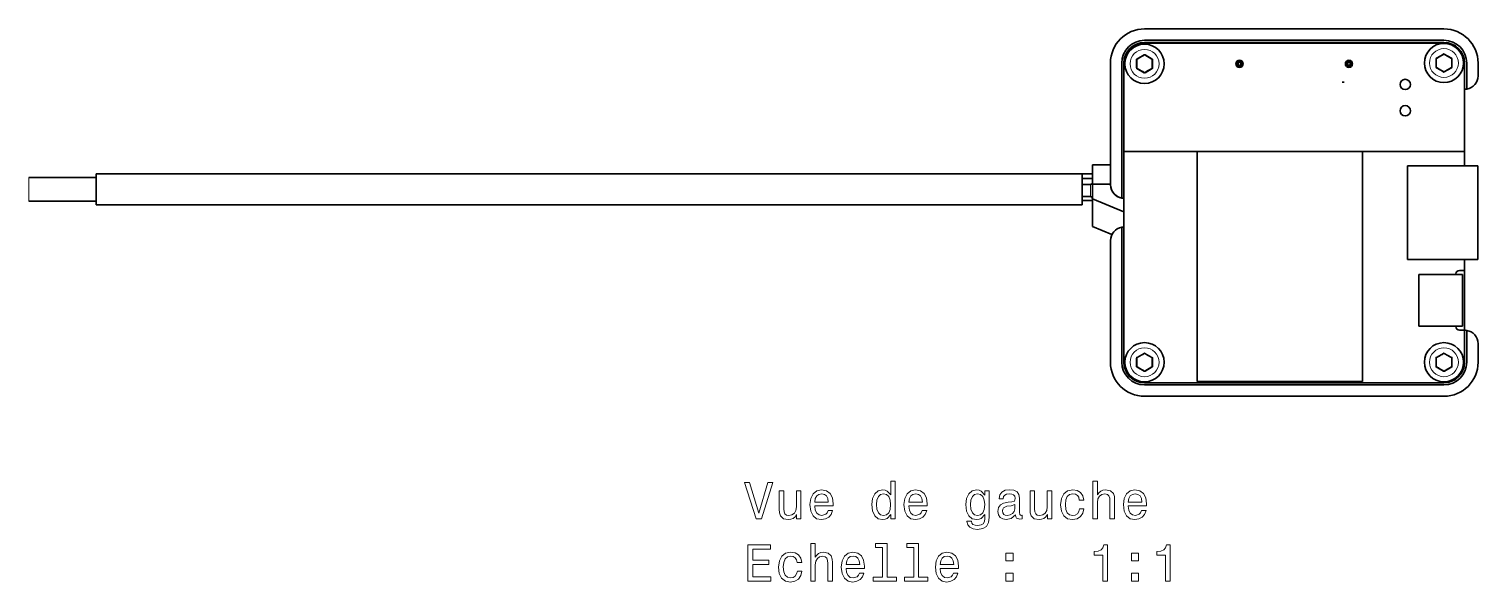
# Model space of a CAD drawing. Extents: x 386 to 1090, y 188 to 736.
# Drawn here: x 696.2 to 836.5, y 384.7 to 438.3 of the extents above; entities that cross this region are included whole.
import ezdxf

# ---------------------------------------------------------------- set-up
doc = ezdxf.new("R2010")
doc.units = 0

msp = doc.modelspace()

# ---------------------------------------------------------------- linework, layer by layer
at = {"color": 7, "lineweight": 35, "ltscale": 0.229608}
msp.add_line((804.25, 438.3), (813.43, 438.3), dxfattribs=at)
at = {"color": 7, "lineweight": 35}
for p, q in [((833.25, 438.3), (804.25, 438.3)), ((804.25, 437.2), (833.25, 437.2)), ((804.25, 437), (833.25, 437)), ((833.25, 436.92), (804.25, 436.92)), ((802.25, 406), (802.25, 426.42)), ((802.25, 426.42), (835.25, 426.42)), ((809.35, 426.42), (809.35, 404.15)), ((825.35, 404.15), (825.35, 426.42)), ((702.7, 424.25), (798.2, 424.25)), ((702.7, 421.25), (798.2, 421.25)), ((804.25, 404), (833.25, 404)), ((804.25, 403.8), (833.25, 403.8)), ((804.25, 402.7), (833.25, 402.7))]:
    msp.add_line(p, q, dxfattribs=at)
at = {"color": 7, "lineweight": 13, "ltscale": 0.020207}
for p, q in [((803.45, 435.33), (803.45, 434.52)), ((805.05, 434.52), (805.05, 435.33)), ((832.45, 435.4), (832.45, 434.6)), ((834.05, 434.6), (834.05, 435.4)), ((803.45, 406.4), (803.45, 405.6)), ((805.05, 405.6), (805.05, 406.4)), ((832.45, 406.4), (832.45, 405.6)), ((834.05, 405.6), (834.05, 406.4))]:
    msp.add_line(p, q, dxfattribs=at)
at = {"color": 7, "lineweight": 13, "ltscale": 0.00125}
for p, q in [((803.45, 435.33), (803.5, 435.33)), ((803.5, 435.42), (803.52, 435.37)), ((804.2, 435.82), (804.22, 435.78)), ((804.3, 435.82), (804.27, 435.78)), ((805, 435.42), (804.97, 435.37)), ((805.05, 435.33), (805, 435.33)), ((832.45, 435.4), (832.5, 435.4)), ((832.5, 435.49), (832.52, 435.45)), ((833.2, 435.89), (833.22, 435.85)), ((833.3, 435.89), (833.27, 435.85)), ((834, 435.49), (833.97, 435.45)), ((834.05, 435.4), (834, 435.4)), ((803.45, 434.52), (803.5, 434.52)), ((803.5, 434.43), (803.52, 434.48)), ((804.2, 434.03), (804.22, 434.07)), ((804.3, 434.03), (804.27, 434.07)), ((805, 434.43), (804.97, 434.48)), ((805.05, 434.52), (805, 434.52)), ((832.45, 434.6), (832.5, 434.6)), ((832.5, 434.51), (832.52, 434.55)), ((833.2, 434.11), (833.22, 434.15)), ((833.3, 434.11), (833.27, 434.15)), ((834, 434.51), (833.97, 434.55)), ((834.05, 434.6), (834, 434.6)), ((803.45, 406.4), (803.5, 406.4)), ((803.5, 406.49), (803.52, 406.45)), ((804.2, 406.89), (804.22, 406.85)), ((804.3, 406.89), (804.27, 406.85)), ((805, 406.49), (804.97, 406.45)), ((805.05, 406.4), (805, 406.4)), ((832.45, 406.4), (832.5, 406.4)), ((832.5, 406.49), (832.52, 406.45)), ((833.2, 406.89), (833.22, 406.85)), ((833.3, 406.89), (833.27, 406.85)), ((834, 406.49), (833.97, 406.45)), ((834.05, 406.4), (834, 406.4)), ((803.45, 405.6), (803.5, 405.6)), ((803.5, 405.51), (803.52, 405.55)), ((804.2, 405.11), (804.22, 405.15)), ((804.3, 405.11), (804.27, 405.15)), ((805, 405.51), (804.97, 405.55)), ((805.05, 405.6), (805, 405.6)), ((832.45, 405.6), (832.5, 405.6)), ((832.5, 405.51), (832.52, 405.55)), ((833.2, 405.11), (833.22, 405.15)), ((833.3, 405.11), (833.27, 405.15)), ((834, 405.51), (833.97, 405.55)), ((834.05, 405.6), (834, 405.6))]:
    msp.add_line(p, q, dxfattribs=at)
at = {"color": 7, "lineweight": 13, "ltscale": 0.020208}
for p, q in [((804.2, 435.82), (803.5, 435.42)), ((805, 435.42), (804.3, 435.82)), ((833.2, 435.89), (832.5, 435.49)), ((834, 435.49), (833.3, 435.89)), ((803.5, 434.43), (804.2, 434.03)), ((804.3, 434.03), (805, 434.43)), ((832.5, 434.51), (833.2, 434.11)), ((833.3, 434.11), (834, 434.51)), ((804.2, 406.89), (803.5, 406.49)), ((805, 406.49), (804.3, 406.89)), ((833.2, 406.89), (832.5, 406.49)), ((834, 406.49), (833.3, 406.89)), ((803.5, 405.51), (804.2, 405.11)), ((804.3, 405.11), (805, 405.51)), ((832.5, 405.51), (833.2, 405.11)), ((833.3, 405.11), (834, 405.51))]:
    msp.add_line(p, q, dxfattribs=at)
at = {"color": 7, "lineweight": 35, "ltscale": 0.020207}
for p, q in [((803.5, 435.33), (803.5, 434.52)), ((805, 434.52), (805, 435.33)), ((832.5, 435.4), (832.5, 434.6)), ((834, 434.6), (834, 435.4)), ((803.5, 406.4), (803.5, 405.6)), ((805, 405.6), (805, 406.4)), ((832.5, 406.4), (832.5, 405.6)), ((834, 405.6), (834, 406.4))]:
    msp.add_line(p, q, dxfattribs=at)
at = {"color": 7, "lineweight": 35, "ltscale": 0.020208}
for p, q in [((804.22, 435.78), (803.52, 435.37)), ((804.97, 435.37), (804.27, 435.78)), ((833.22, 435.85), (832.52, 435.45)), ((833.97, 435.45), (833.27, 435.85)), ((803.52, 434.48), (804.22, 434.07)), ((804.27, 434.07), (804.97, 434.48)), ((832.52, 434.55), (833.22, 434.15)), ((833.27, 434.15), (833.97, 434.55)), ((804.22, 406.85), (803.52, 406.45)), ((804.97, 406.45), (804.27, 406.85)), ((833.22, 406.85), (832.52, 406.45)), ((833.97, 406.45), (833.27, 406.85)), ((803.52, 405.55), (804.22, 405.15)), ((804.27, 405.15), (804.97, 405.55)), ((832.52, 405.55), (833.22, 405.15)), ((833.27, 405.15), (833.97, 405.55))]:
    msp.add_line(p, q, dxfattribs=at)
at = {"color": 7, "lineweight": 13, "ltscale": 0.000556235}
for p, q in [((804.97, 435.32), (804.97, 435.34)), ((833.97, 435.39), (833.97, 435.42)), ((803.53, 434.53), (803.53, 434.51)), ((832.53, 434.61), (832.53, 434.58)), ((804.97, 406.39), (804.97, 406.42)), ((833.97, 406.39), (833.97, 406.42)), ((803.53, 405.61), (803.53, 405.58)), ((832.53, 405.61), (832.53, 405.58))]:
    msp.add_line(p, q, dxfattribs=at)
at = {"color": 7, "lineweight": 35, "ltscale": 0.009013}
for p, q in [((813.15, 434.74), (813.15, 435.11)), ((813.63, 435.22), (813.27, 435.22)), ((813.63, 435.22), (813.27, 435.22))]:
    msp.add_line(p, q, dxfattribs=at)
at = {"color": 7, "lineweight": 35, "ltscale": 0.012247}
msp.add_line((813.2, 435.17), (813.2, 434.68), dxfattribs=at)
at = {"color": 7, "lineweight": 35, "ltscale": 0.006123}
for p, q in [((813.2, 435.17), (813.2, 434.92)), ((813.2, 435.17), (813.2, 434.92)), ((824.3, 434.92), (824.3, 435.17)), ((824.3, 434.92), (824.3, 435.17))]:
    msp.add_line(p, q, dxfattribs=at)
at = {"color": 7, "lineweight": 35, "ltscale": 0.009015}
for p, q in [((824.23, 435.22), (823.87, 435.22)), ((824.23, 435.22), (823.87, 435.22)), ((824.35, 435.11), (824.35, 434.74))]:
    msp.add_line(p, q, dxfattribs=at)
at = {"color": 7, "lineweight": 35, "ltscale": 0.295}
for p, q in [((800.95, 423.2), (800.95, 435)), ((800.95, 435), (800.95, 423.2)), ((800.95, 406), (800.95, 417.8)), ((800.95, 417.8), (800.95, 406))]:
    msp.add_line(p, q, dxfattribs=at)
at = {"color": 7, "lineweight": 35, "ltscale": 0.327113}
for p, q in [((802.05, 435), (802.05, 421.92)), ((802.05, 419.08), (802.05, 406))]:
    msp.add_line(p, q, dxfattribs=at)
at = {"color": 7, "lineweight": 35, "ltscale": 0.001881}
msp.add_line((802.25, 434.92), (802.25, 435), dxfattribs=at)
at = {"color": 7, "lineweight": 35, "ltscale": 0.2125}
for p, q in [((802.25, 434.92), (802.25, 426.42)), ((835.25, 426.42), (835.25, 434.92))]:
    msp.add_line(p, q, dxfattribs=at)
at = {"color": 7, "lineweight": 35, "ltscale": 0.006124}
for p, q in [((813.2, 434.92), (813.2, 434.68)), ((813.2, 434.92), (813.2, 434.68)), ((824.3, 434.68), (824.3, 434.92)), ((824.3, 434.68), (824.3, 434.92))]:
    msp.add_line(p, q, dxfattribs=at)
at = {"color": 7, "lineweight": 35, "ltscale": 0.001734}
msp.add_line((835.25, 435), (835.25, 434.93), dxfattribs=at)
at = {"color": 7, "lineweight": 35, "ltscale": 0.063363}
msp.add_line((835.45, 435), (835.45, 432.47), dxfattribs=at)
at = {"color": 7, "lineweight": 35, "ltscale": 0.03125}
msp.add_line((836.55, 433.75), (836.55, 435), dxfattribs=at)
at = {"color": 7, "lineweight": 35, "ltscale": 0.005}
msp.add_line((823.6, 433.15), (823.4, 433.15), dxfattribs=at)
at = {"color": 7, "lineweight": 35, "ltscale": 0.034329}
msp.add_line((835.25, 426.42), (835.25, 425.05), dxfattribs=at)
at = {"color": 7, "lineweight": 13, "ltscale": 0.003519}
msp.add_line((696.2, 423.75), (696.2, 423.9), dxfattribs=at)
at = {"color": 7, "lineweight": 35, "ltscale": 0.1625}
for p, q in [((696.2, 423.9), (702.7, 423.9)), ((696.2, 421.6), (702.7, 421.6))]:
    msp.add_line(p, q, dxfattribs=at)
at = {"color": 7, "lineweight": 35, "ltscale": 0.0375}
for p, q in [((702.7, 422.75), (702.7, 424.25)), ((798.2, 422.75), (798.2, 424.25)), ((702.7, 421.25), (702.7, 422.75)), ((798.2, 421.25), (798.2, 422.75))]:
    msp.add_line(p, q, dxfattribs=at)
at = {"color": 7, "lineweight": 35, "ltscale": 0.010983}
msp.add_line((798.2, 424.25), (798.2, 423.81), dxfattribs=at)
at = {"color": 7, "lineweight": 35, "ltscale": 0.025}
for p, q in [((799.2, 424.25), (798.2, 424.25)), ((799.2, 423.81), (798.2, 423.81)), ((799.2, 421.68), (798.2, 421.68))]:
    msp.add_line(p, q, dxfattribs=at)
at = {"color": 7, "lineweight": 35, "ltscale": 0.046416}
msp.add_line((799.2, 425.12), (799.2, 423.26), dxfattribs=at)
at = {"color": 7, "lineweight": 35, "ltscale": 0.04375}
for p, q in [((799.2, 425.12), (800.95, 425.12)), ((799.2, 423.26), (800.95, 423.26)), ((799.2, 423.26), (800.95, 423.26))]:
    msp.add_line(p, q, dxfattribs=at)
at = {"color": 7, "lineweight": 35, "ltscale": 0.170338}
for p, q in [((836.54, 425.05), (829.73, 425.05)), ((829.73, 415.95), (836.54, 415.95))]:
    msp.add_line(p, q, dxfattribs=at)
at = {"color": 7, "lineweight": 35, "ltscale": 0.22758}
for p, q in [((829.73, 425.05), (829.73, 415.95)), ((836.54, 415.95), (836.54, 425.05))]:
    msp.add_line(p, q, dxfattribs=at)
at = {"color": 7, "lineweight": 13, "ltscale": 0.05398}
msp.add_line((696.2, 421.6), (696.2, 423.75), dxfattribs=at)
at = {"color": 7, "lineweight": 35, "ltscale": 0.02}
for p, q in [((799, 423.24), (798.2, 423.24)), ((799, 422.05), (798.2, 422.05))]:
    msp.add_line(p, q, dxfattribs=at)
at = {"color": 7, "lineweight": 13, "ltscale": 0.012375}
msp.add_line((799, 423.24), (799, 422.75), dxfattribs=at)
at = {"color": 7, "lineweight": 13, "ltscale": 0.0175}
msp.add_line((799, 422.75), (799, 422.05), dxfattribs=at)
at = {"color": 7, "lineweight": 35, "ltscale": 0.067175}
for p, q in [((799.2, 423.26), (799.2, 420.58)), ((799.2, 419.15), (799.2, 421.84))]:
    msp.add_line(p, q, dxfattribs=at)
at = {"color": 7, "lineweight": 35, "ltscale": 0.035722}
msp.add_line((799.2, 423.26), (799.2, 421.84), dxfattribs=at)
at = {"color": 7, "lineweight": 35, "ltscale": 0.082359}
msp.add_line((799.2, 421.84), (802.25, 420.59), dxfattribs=at)
at = {"color": 7, "lineweight": 35, "ltscale": 0.050928}
msp.add_line((799.2, 419.15), (801.08, 418.38), dxfattribs=at)
at = {"color": 7, "lineweight": 35, "ltscale": 0.02621}
msp.add_line((835.25, 415.95), (835.25, 414.9), dxfattribs=at)
at = {"color": 7, "lineweight": 35, "ltscale": 0.106055}
for p, q in [((835.06, 414.5), (830.82, 414.5)), ((830.82, 409.5), (835.06, 409.5))]:
    msp.add_line(p, q, dxfattribs=at)
at = {"color": 7, "lineweight": 35, "ltscale": 0.125}
for p, q in [((830.82, 414.5), (830.82, 409.5)), ((835.06, 409.5), (835.06, 414.5))]:
    msp.add_line(p, q, dxfattribs=at)
at = {"color": 7, "lineweight": 35, "ltscale": 0.00125}
for p, q in [((834.4, 414.55), (834.4, 414.5)), ((834.4, 409.5), (834.4, 409.45))]:
    msp.add_line(p, q, dxfattribs=at)
at = {"color": 7, "lineweight": 35, "ltscale": 0.0125}
msp.add_line((835.25, 414.9), (834.75, 414.9), dxfattribs=at)
at = {"color": 7, "lineweight": 35, "ltscale": 0.145}
msp.add_line((835.25, 409.1), (835.25, 414.9), dxfattribs=at)
at = {"color": 7, "lineweight": 35, "ltscale": 0.012503}
msp.add_line((835.25, 409.1), (834.75, 409.1), dxfattribs=at)
at = {"color": 7, "lineweight": 35, "ltscale": 0.0775}
msp.add_line((835.25, 409.1), (835.25, 406), dxfattribs=at)
at = {"color": 7, "lineweight": 35, "ltscale": 0.077113}
msp.add_line((835.45, 409.08), (835.45, 406), dxfattribs=at)
at = {"color": 7, "lineweight": 35, "ltscale": 0.045}
msp.add_line((836.55, 407.8), (836.55, 406), dxfattribs=at)
at = {"color": 7, "lineweight": 35, "ltscale": 0.4}
msp.add_line((809.35, 404.15), (825.35, 404.15), dxfattribs=at)
at = {"color": 7, "lineweight": 35, "ltscale": 0.495581}
msp.add_line((824.07, 402.7), (804.25, 402.7), dxfattribs=at)
at = {"color": 7, "lineweight": 13}
for points in [[(779.66, 391.26), (779.66, 390.84), (780.1, 390.84), (780.1, 394.46), (779.66, 394.46), (779.66, 393.14), (779.32, 393.52), (779.12, 393.61), (778.88, 393.65), (778.45, 393.55), (778.12, 393.26), (777.9, 392.81), (777.83, 392.2), (777.9, 391.59), (778.12, 391.13), (778.45, 390.84), (778.88, 390.75), (779.12, 390.78), (779.33, 390.87)], [(799.24, 390.84), (799.69, 390.84), (799.69, 392.41), (799.73, 392.76), (799.88, 393.03), (800.11, 393.19), (800.41, 393.25), (800.65, 393.2), (800.8, 393.06), (800.88, 392.84), (800.9, 392.53), (800.9, 390.84), (801.35, 390.84), (801.35, 392.62), (801.33, 392.98), (801.24, 393.28), (800.94, 393.55), (800.47, 393.65), (800.22, 393.61), (800.01, 393.52), (799.82, 393.36), (799.69, 393.16), (799.69, 394.46), (799.24, 394.46)], [(767.77, 394.35), (766.89, 391.37), (765.99, 394.35), (765.51, 394.35), (766.64, 390.84), (767.14, 390.84), (768.25, 394.35)], [(770.97, 393.55), (770.53, 393.55), (770.53, 391.99), (770.48, 391.63), (770.33, 391.36), (770.1, 391.2), (769.81, 391.15), (769.57, 391.19), (769.42, 391.31), (769.33, 391.52), (769.31, 391.81), (769.31, 393.55), (768.87, 393.55), (768.87, 391.77), (768.88, 391.41), (768.98, 391.12), (769.27, 390.84), (769.74, 390.75), (769.99, 390.78), (770.21, 390.87), (770.4, 391.03), (770.55, 391.26), (770.55, 390.84), (770.97, 390.84)], [(772.31, 392.07), (774.08, 392.07), (774.09, 392.28), (774.01, 392.86), (773.79, 393.29), (773.43, 393.55), (772.96, 393.65), (772.5, 393.55), (772.15, 393.26), (771.92, 392.81), (771.84, 392.2), (771.92, 391.58), (772.15, 391.13), (772.49, 390.84), (772.95, 390.75), (773.34, 390.81), (773.66, 390.98), (773.9, 391.26), (774.04, 391.62), (773.6, 391.62), (773.51, 391.42), (773.38, 391.27), (773, 391.15), (772.72, 391.2), (772.5, 391.38), (772.36, 391.67), (772.31, 392.05)], [(772.31, 392.44), (772.36, 392.79), (772.5, 393.05), (772.71, 393.2), (772.98, 393.26), (773.25, 393.2), (773.45, 393.05), (773.58, 392.79), (773.62, 392.44)], [(778.96, 393.25), (779.25, 393.18), (779.47, 392.98), (779.6, 392.65), (779.65, 392.2), (779.6, 391.74), (779.47, 391.41), (779.25, 391.21), (778.96, 391.15), (778.68, 391.21), (778.47, 391.41), (778.32, 391.75), (778.28, 392.2), (778.32, 392.65), (778.47, 392.98), (778.68, 393.18)], [(781.42, 392.07), (783.19, 392.07), (783.2, 392.28), (783.12, 392.86), (782.89, 393.29), (782.54, 393.55), (782.07, 393.65), (781.61, 393.55), (781.26, 393.26), (781.03, 392.81), (780.95, 392.2), (781.03, 391.58), (781.25, 391.13), (781.6, 390.84), (782.06, 390.75), (782.45, 390.81), (782.77, 390.98), (783.01, 391.26), (783.15, 391.62), (782.71, 391.62), (782.62, 391.42), (782.49, 391.27), (782.11, 391.15), (781.82, 391.2), (781.61, 391.38), (781.47, 391.67), (781.42, 392.05)], [(781.42, 392.44), (781.47, 392.79), (781.61, 393.05), (781.81, 393.2), (782.09, 393.26), (782.35, 393.2), (782.56, 393.05), (782.69, 392.79), (782.73, 392.44)], [(789.21, 390.96), (789.21, 393.55), (788.78, 393.55), (788.78, 393.11), (788.44, 393.51), (788.22, 393.61), (787.99, 393.65), (787.56, 393.55), (787.23, 393.26), (787.01, 392.81), (786.93, 392.2), (787.01, 391.58), (787.23, 391.13), (787.56, 390.84), (787.99, 390.75), (788.23, 390.78), (788.43, 390.87), (788.78, 391.26), (788.78, 390.87), (788.74, 390.57), (788.63, 390.35), (788.42, 390.23), (788.1, 390.18), (787.83, 390.21), (787.63, 390.29), (787.51, 390.42), (787.48, 390.6), (787.05, 390.6), (787.05, 390.58), (787.12, 390.25), (787.32, 390.01), (787.64, 389.85), (788.08, 389.8), (788.6, 389.88), (788.95, 390.09), (789.15, 390.46)], [(787.39, 392.2), (787.44, 392.65), (787.57, 392.98), (787.79, 393.18), (788.07, 393.25), (788.37, 393.18), (788.59, 392.98), (788.72, 392.65), (788.77, 392.2), (788.72, 391.74), (788.59, 391.41), (788.37, 391.21), (788.07, 391.15), (787.79, 391.21), (787.57, 391.41), (787.44, 391.75)], [(791.74, 391.2), (791.74, 391.18), (791.77, 391.01), (791.85, 390.89), (792.16, 390.79), (792.41, 390.83), (792.41, 391.18), (792.3, 391.16), (792.16, 391.23), (792.14, 391.43), (792.14, 392.83), (792.08, 393.19), (791.9, 393.44), (791.59, 393.59), (791.16, 393.65), (790.74, 393.59), (790.42, 393.42), (790.23, 393.15), (790.16, 392.8), (790.16, 392.76), (790.56, 392.76), (790.6, 392.98), (790.71, 393.13), (790.89, 393.22), (791.14, 393.25), (791.39, 393.23), (791.57, 393.15), (791.67, 393.02), (791.71, 392.84), (791.69, 392.63), (791.61, 392.52), (791.41, 392.47), (791.03, 392.43), (790.6, 392.34), (790.29, 392.18), (790.11, 391.93), (790.05, 391.55), (790.1, 391.22), (790.26, 390.97), (790.51, 390.82), (790.86, 390.76), (791.33, 390.87)], [(795.26, 393.55), (794.82, 393.55), (794.82, 391.99), (794.77, 391.63), (794.62, 391.36), (794.39, 391.2), (794.1, 391.15), (793.86, 391.19), (793.71, 391.31), (793.62, 391.52), (793.6, 391.81), (793.6, 393.55), (793.16, 393.55), (793.16, 391.77), (793.17, 391.41), (793.27, 391.12), (793.56, 390.84), (794.03, 390.75), (794.28, 390.78), (794.5, 390.87), (794.69, 391.03), (794.84, 391.26), (794.84, 390.84), (795.26, 390.84)], [(797.93, 392.65), (798.37, 392.65), (798.28, 393.06), (798.06, 393.38), (797.73, 393.57), (797.29, 393.65), (796.8, 393.55), (796.44, 393.26), (796.2, 392.81), (796.12, 392.19), (796.2, 391.58), (796.42, 391.13), (796.78, 390.84), (797.27, 390.75), (797.71, 390.82), (798.04, 391.04), (798.28, 391.37), (798.38, 391.81), (797.95, 391.81), (797.88, 391.53), (797.74, 391.32), (797.53, 391.19), (797.29, 391.15), (796.98, 391.21), (796.76, 391.41), (796.62, 391.74), (796.58, 392.21), (796.62, 392.66), (796.76, 392.99), (796.99, 393.19), (797.29, 393.26), (797.55, 393.21), (797.75, 393.1), (797.88, 392.91)], [(802.67, 392.07), (804.44, 392.07), (804.45, 392.28), (804.37, 392.86), (804.15, 393.29), (803.79, 393.55), (803.32, 393.65), (802.87, 393.55), (802.51, 393.26), (802.29, 392.81), (802.2, 392.2), (802.28, 391.58), (802.51, 391.13), (802.86, 390.84), (803.31, 390.75), (803.7, 390.81), (804.03, 390.98), (804.26, 391.26), (804.4, 391.62), (803.96, 391.62), (803.87, 391.42), (803.74, 391.27), (803.36, 391.15), (803.08, 391.2), (802.86, 391.38), (802.72, 391.67), (802.67, 392.05)], [(802.67, 392.44), (802.72, 392.79), (802.86, 393.05), (803.07, 393.2), (803.34, 393.26), (803.61, 393.2), (803.81, 393.05), (803.94, 392.79), (803.98, 392.44)], [(791.69, 391.79), (791.63, 391.53), (791.47, 391.33), (791.23, 391.2), (790.93, 391.15), (790.74, 391.18), (790.61, 391.26), (790.52, 391.4), (790.49, 391.59), (790.51, 391.77), (790.6, 391.9), (790.92, 392.04), (791.33, 392.1), (791.69, 392.22)], [(765.83, 384.8), (768.05, 384.8), (768.05, 385.22), (766.3, 385.22), (766.3, 386.41), (767.86, 386.41), (767.86, 386.82), (766.3, 386.82), (766.3, 387.87), (768.01, 387.87), (768.01, 388.3), (765.83, 388.3)], [(770.61, 386.61), (771.05, 386.61), (770.96, 387.01), (770.74, 387.33), (770.4, 387.52), (769.96, 387.6), (769.48, 387.5), (769.11, 387.22), (768.88, 386.76), (768.8, 386.14), (768.87, 385.53), (769.1, 385.08), (769.46, 384.8), (769.95, 384.7), (770.38, 384.78), (770.72, 384.99), (770.95, 385.32), (771.05, 385.76), (770.63, 385.76), (770.55, 385.48), (770.41, 385.27), (770.21, 385.14), (769.96, 385.1), (769.66, 385.16), (769.43, 385.37), (769.3, 385.69), (769.25, 386.16), (769.3, 386.61), (769.44, 386.94), (769.67, 387.14), (769.96, 387.21), (770.23, 387.17), (770.42, 387.05), (770.55, 386.86)], [(771.92, 384.8), (772.36, 384.8), (772.36, 386.36), (772.41, 386.72), (772.56, 386.98), (772.78, 387.14), (773.08, 387.2), (773.33, 387.15), (773.48, 387.02), (773.55, 386.79), (773.58, 386.49), (773.58, 384.8), (774.02, 384.8), (774.02, 386.58), (774, 386.93), (773.91, 387.23), (773.61, 387.5), (773.15, 387.6), (772.9, 387.57), (772.68, 387.47), (772.5, 387.32), (772.36, 387.11), (772.36, 388.42), (771.92, 388.42)], [(775.34, 386.02), (777.12, 386.02), (777.12, 386.23), (777.04, 386.81), (776.82, 387.24), (776.47, 387.5), (776, 387.6), (775.54, 387.5), (775.19, 387.22), (774.96, 386.76), (774.88, 386.15), (774.96, 385.53), (775.18, 385.08), (775.53, 384.8), (775.98, 384.7), (776.38, 384.77), (776.7, 384.94), (776.94, 385.21), (777.07, 385.57), (776.64, 385.57), (776.54, 385.37), (776.41, 385.22), (776.04, 385.1), (775.75, 385.15), (775.54, 385.33), (775.39, 385.62), (775.34, 386.01)], [(778.87, 388.04), (778.87, 385.17), (777.96, 385.17), (777.96, 384.8), (780.23, 384.8), (780.23, 385.17), (779.32, 385.17), (779.32, 388.42), (778.18, 388.42), (778.18, 388.04)], [(781.91, 388.04), (781.91, 385.17), (781, 385.17), (781, 384.8), (783.26, 384.8), (783.26, 385.17), (782.35, 385.17), (782.35, 388.42), (781.21, 388.42), (781.21, 388.04)], [(784.45, 386.02), (786.23, 386.02), (786.23, 386.23), (786.15, 386.81), (785.93, 387.24), (785.58, 387.5), (785.11, 387.6), (784.65, 387.5), (784.3, 387.22), (784.07, 386.76), (783.99, 386.15), (784.06, 385.53), (784.29, 385.08), (784.64, 384.8), (785.09, 384.7), (785.49, 384.77), (785.81, 384.94), (786.05, 385.21), (786.18, 385.57), (785.74, 385.57), (785.65, 385.37), (785.52, 385.22), (785.15, 385.1), (784.86, 385.15), (784.64, 385.33), (784.5, 385.62), (784.45, 386.01)], [(790.83, 386.75), (791.53, 386.75), (791.53, 387.5), (790.83, 387.5)], [(800.2, 384.8), (800.66, 384.8), (800.66, 388.32), (800.31, 388.32), (800.22, 388.01), (800.04, 387.81), (799.76, 387.69), (799.38, 387.65), (799.38, 387.29), (800.2, 387.29)], [(802.98, 386.75), (803.67, 386.75), (803.67, 387.5), (802.98, 387.5)], [(806.27, 384.8), (806.73, 384.8), (806.73, 388.32), (806.39, 388.32), (806.29, 388.01), (806.11, 387.81), (805.84, 387.69), (805.45, 387.65), (805.45, 387.29), (806.27, 387.29)], [(775.34, 386.4), (775.4, 386.74), (775.54, 387), (775.74, 387.16), (776.02, 387.21), (776.28, 387.16), (776.49, 387), (776.62, 386.74), (776.66, 386.4)], [(784.45, 386.4), (784.51, 386.74), (784.64, 387), (784.85, 387.16), (785.12, 387.21), (785.39, 387.16), (785.6, 387), (785.72, 386.74), (785.77, 386.4)], [(790.83, 384.8), (791.53, 384.8), (791.53, 385.55), (790.83, 385.55)], [(802.98, 384.8), (803.67, 384.8), (803.67, 385.55), (802.98, 385.55)]]:
    msp.add_lwpolyline(points, close=True, dxfattribs=at)
at = {"color": 7, "lineweight": 35}
for centre, radius in [((804.25, 434.92), 1.9), ((833.25, 435), 1.9), ((813.45, 434.92), 0.35), ((813.45, 434.92), 0.25), ((824.05, 434.92), 0.35), ((829.5, 432.92), 0.5), ((829.5, 430.38), 0.5), ((804.25, 406), 1.9), ((833.25, 406), 1.9)]:
    msp.add_circle(centre, radius, dxfattribs=at)
at = {"color": 7, "lineweight": 13}
for centre in [(804.25, 434.92), (833.25, 435), (804.25, 406), (833.25, 406)]:
    msp.add_circle(centre, 1.4, dxfattribs=at)
at = {"color": 7, "lineweight": 35}
for centre, radius, start, end in [((804.25, 435), 3.3, 90, 180), ((804.25, 435), 3.3, 90, 180), ((833.25, 435), 3.3, 0, 90), ((804.25, 435), 2.2, 90, 180), ((804.25, 435), 2, 90, 180), ((804.25, 434.92), 2, 90, 180), ((833.25, 435), 2.2, 0, 90), ((833.25, 435), 2, 0, 90), ((833.25, 434.92), 2, 0, 90), ((803.55, 435.33), 0.05, 120, 180), ((804.25, 435.73), 0.05, 60, 120), ((804.95, 435.33), 0.05, 0, 60), ((813.45, 434.92), 0.25, 0, 180), ((813.45, 434.92), 0.25, 0, 180), ((824.05, 434.92), 0.25, 90, 180), ((824.05, 434.92), 0.25, 0, 180), ((824.05, 434.92), 0.25, 0, 180), ((824.05, 434.92), 0.25, 270, 90), ((832.55, 435.4), 0.05, 120, 180), ((833.25, 435.81), 0.05, 60, 120), ((833.95, 435.4), 0.05, 0, 60), ((803.55, 434.52), 0.05, 180, 240), ((804.25, 434.12), 0.05, 240, 300), ((804.95, 434.52), 0.05, 300, 360), ((813.45, 434.92), 0.25, 180, 360), ((813.45, 434.92), 0.25, 180, 360), ((813.45, 434.92), 0.15, 0, 180), ((813.45, 434.92), 0.15, 360, 180), ((813.45, 434.92), 0.15, 180, 360), ((813.45, 434.92), 0.15, 180, 360), ((824.05, 434.92), 0.25, 180, 270), ((824.05, 434.92), 0.25, 180, 270), ((824.05, 434.92), 0.25, 180, 0), ((824.05, 434.92), 0.15, 90, 270), ((824.05, 434.92), 0.15, 360, 180), ((824.05, 434.92), 0.15, 180, 360), ((824.05, 434.92), 0.15, 270, 90), ((824.05, 434.92), 0.25, 270, 360), ((832.55, 434.6), 0.05, 180, 240), ((833.25, 434.19), 0.05, 240, 300), ((833.95, 434.6), 0.05, 300, 360), ((835.25, 433.75), 1.3, 278.8499, 360), ((835.25, 433.75), 1.3, 270, 278.8499), ((835.25, 433.75), 1.3, 270, 278.8499), ((802.25, 423.2), 1.3, 180, 270), ((802.25, 423.2), 1.3, 180, 261.1501), ((799, 421.85), 0.2, 360, 90), ((802.25, 423.2), 1.3, 261.1501, 269.9999), ((802.25, 417.8), 1.3, 98.8499, 180), ((802.25, 417.8), 1.3, 98.8499, 180), ((802.25, 417.8), 1.3, 90.0001, 98.8499), ((834.77, 414.53), 0.376, 93.8123, 176.1828), ((834.77, 409.48), 0.376, 183.8144, 266.1718), ((835.25, 407.8), 1.3, 81.1501, 90), ((835.25, 407.8), 1.3, 360, 81.1501), ((804.25, 406), 3.3, 180, 270), ((804.25, 406), 3.3, 180, 270), ((804.25, 406), 2.2, 180, 270), ((804.25, 406), 2, 180.0003, 270), ((803.55, 406.4), 0.05, 120, 180), ((804.25, 406.81), 0.05, 60, 120), ((804.95, 406.4), 0.05, 0, 60), ((832.55, 406.4), 0.05, 120, 180), ((833.25, 406.81), 0.05, 60, 120), ((833.25, 406), 3.3, 270, 360), ((833.25, 406), 2.2, 270, 360), ((833.25, 406), 2, 270, 360), ((833.95, 406.4), 0.05, 0, 60), ((803.55, 405.6), 0.05, 180, 240), ((804.25, 405.19), 0.05, 240, 300), ((804.95, 405.6), 0.05, 300, 360), ((832.55, 405.6), 0.05, 180, 240), ((833.25, 405.19), 0.05, 240, 300), ((833.95, 405.6), 0.05, 300, 360)]:
    msp.add_arc(centre, radius, start, end, dxfattribs=at)
at = {"color": 7, "lineweight": 13}
for centre, radius, start, end in [((803.55, 435.33), 0.1, 120, 180), ((803.55, 435.36), 0.0333, 161.4412, 216.7189), ((829.17, 434.93), 25.64, 179.071, 180.8833), ((816.8, 413.19), 25.82, 119.0753, 120.9246), ((804.25, 435.73), 0.1, 60, 120), ((804.22, 435.74), 0.0333, 23.2811, 78.5588), ((791.7, 413.19), 25.82, 59.0753, 60.9246), ((804.94, 435.36), 0.0333, 323.281, 18.5588), ((779.39, 434.92), 25.59, 359.0689, 0.8851), ((804.95, 435.33), 0.1, 0, 60), ((832.55, 435.4), 0.1, 120, 180), ((832.55, 435.44), 0.0333, 161.4412, 216.7189), ((858.17, 435), 25.64, 179.071, 180.8833), ((845.8, 413.27), 25.82, 119.0753, 120.9246), ((833.25, 435.81), 0.1, 60, 120), ((833.22, 435.82), 0.0333, 23.2811, 78.5588), ((820.7, 413.27), 25.82, 59.0753, 60.9246), ((833.94, 435.44), 0.0333, 323.281, 18.5588), ((808.39, 435), 25.59, 359.0689, 0.8851), ((833.95, 435.4), 0.1, 0, 60), ((803.55, 434.52), 0.1, 180, 240), ((803.55, 434.49), 0.0333, 143.2811, 198.5588), ((816.8, 456.66), 25.82, 239.0754, 240.9246), ((804.25, 434.12), 0.1, 240, 300), ((791.7, 456.66), 25.82, 299.0753, 300.9246), ((804.28, 434.11), 0.0333, 203.281, 258.5588), ((804.97, 434.54), 0.0333, 263.2811, 318.5588), ((804.95, 434.52), 0.1, 300, 360), ((832.55, 434.6), 0.1, 180, 240), ((832.55, 434.56), 0.0333, 143.2811, 198.5588), ((845.8, 456.73), 25.82, 239.0754, 240.9246), ((833.25, 434.19), 0.1, 240, 300), ((820.7, 456.73), 25.82, 299.0753, 300.9246), ((833.28, 434.18), 0.0333, 203.281, 258.5588), ((833.97, 434.62), 0.0333, 263.2811, 318.5588), ((833.95, 434.6), 0.1, 300, 360), ((803.55, 406.4), 0.1, 120, 180), ((803.55, 406.44), 0.0333, 161.4412, 216.7189), ((829.11, 406), 25.59, 179.069, 180.8851), ((816.8, 384.27), 25.82, 119.0753, 120.9246), ((804.25, 406.81), 0.1, 60, 120), ((804.22, 406.82), 0.0333, 23.2811, 78.5588), ((791.6, 384.09), 26.02, 59.0826, 60.9174), ((804.94, 406.44), 0.0333, 323.281, 18.5588), ((779.39, 406), 25.59, 359.0689, 0.8851), ((804.95, 406.4), 0.1, 0, 60), ((832.55, 406.4), 0.1, 120, 180), ((832.55, 406.44), 0.0333, 161.4412, 216.7189), ((858.11, 406), 25.59, 179.069, 180.8851), ((845.8, 384.27), 25.82, 119.0753, 120.9246), ((833.25, 406.81), 0.1, 60, 120), ((833.22, 406.82), 0.0333, 23.2811, 78.5588), ((820.6, 384.09), 26.02, 59.0826, 60.9174), ((833.94, 406.44), 0.0333, 323.281, 18.5588), ((808.39, 406), 25.59, 359.0689, 0.8851), ((833.95, 406.4), 0.1, 0, 60), ((803.55, 405.6), 0.1, 180, 240), ((803.55, 405.56), 0.0333, 143.2811, 198.5588), ((816.9, 427.91), 26.02, 239.0826, 240.9174), ((804.25, 405.19), 0.1, 240, 300), ((791.7, 427.73), 25.82, 299.0753, 300.9246), ((804.28, 405.18), 0.0333, 203.281, 258.5588), ((804.97, 405.62), 0.0333, 263.2811, 318.5588), ((804.95, 405.6), 0.1, 300, 360), ((832.55, 405.6), 0.1, 180, 240), ((832.55, 405.56), 0.0333, 143.2811, 198.5588), ((845.9, 427.91), 26.02, 239.0826, 240.9174), ((833.25, 405.19), 0.1, 240, 300), ((820.7, 427.73), 25.82, 299.0753, 300.9246), ((833.28, 405.18), 0.0333, 203.281, 258.5588), ((833.97, 405.62), 0.0333, 263.2811, 318.5588), ((833.95, 405.6), 0.1, 300, 360)]:
    msp.add_arc(centre, radius, start, end, dxfattribs=at)
for centre, major_axis, start_param, end_param in [((804.25, 435.73), (0.025, 0.0433), 6.283185, 7.406149), ((804.95, 435.33), (0.05, 0), 6.283185, 7.406149), ((833.25, 435.81), (0.025, 0.0433), 6.283185, 7.406149), ((833.95, 435.4), (0.05, 0), 6.283185, 7.406149), ((803.55, 434.52), (-0.05, 0), 6.283185, 7.406149), ((804.25, 434.12), (-0.025, -0.0433), 6.283185, 7.406149), ((804.95, 434.52), (0.025, -0.0433), 6.283185, 7.406149), ((832.55, 434.6), (-0.05, 0), 6.283185, 7.406149), ((833.25, 434.19), (-0.025, -0.0433), 6.283185, 7.406149), ((833.95, 434.6), (0.025, -0.0433), 0, 1.122964), ((804.25, 406.81), (0.025, 0.0433), 6.283185, 7.406149), ((804.95, 406.4), (0.05, 0), 6.283185, 7.406149), ((833.25, 406.81), (0.025, 0.0433), 6.283185, 7.406149), ((833.95, 406.4), (0.05, 0), 6.283185, 7.406149), ((803.55, 405.6), (-0.05, 0), 6.283185, 7.406149), ((804.25, 405.19), (-0.025, -0.0433), 6.283185, 7.406149), ((804.95, 405.6), (0.025, -0.0433), 6.283185, 7.406149), ((832.55, 405.6), (-0.05, 0), 6.283185, 7.406149), ((833.25, 405.19), (-0.025, -0.0433), 6.283185, 7.406149), ((833.95, 405.6), (0.025, -0.0433), 0, 1.122964)]:
    msp.add_ellipse(centre, major_axis=major_axis, ratio=0.27735, start_param=start_param, end_param=end_param, dxfattribs=at)
at = {"color": 7, "lineweight": 35}
msp.add_ellipse((799, 423.38), major_axis=(-0.2, 0), ratio=0.707107, start_param=1.570796, end_param=3.141593, dxfattribs=at)

doc.saveas('drawing.dxf')
